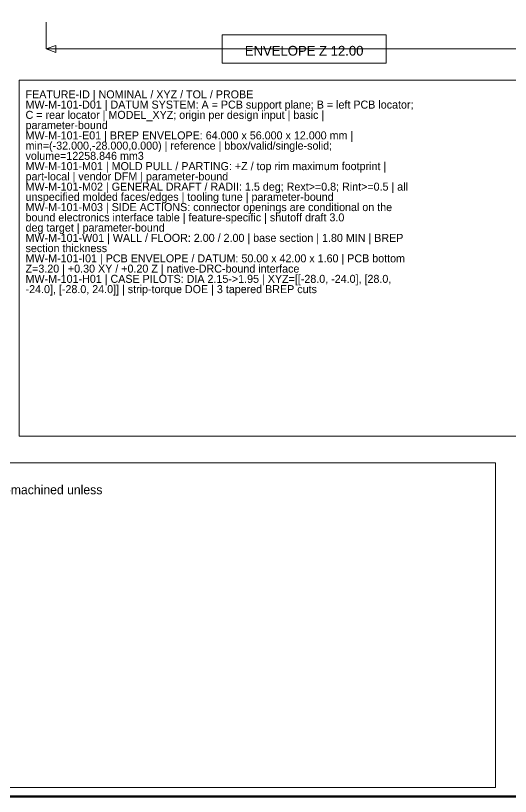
# Model space of a CAD drawing. Header units: millimetres. Extents: x 10 to 410, y 10 to 287.
# Drawn here: x 144.2 to 255.3, y 10 to 185.5 of the extents above; entities that cross this region are included whole.
import ezdxf
from ezdxf.enums import TextEntityAlignment as Align

# ---------------------------------------------------------------- set-up
doc = ezdxf.new("R2010")
doc.units = ezdxf.units.MM
for name, color, linetype, lineweight in [('BORDER', 7, 'CONTINUOUS', 50), ('DIMENSION', 2, 'CONTINUOUS', 18), ('NOTES', 7, 'CONTINUOUS', 18)]:
    doc.layers.add(name, color=color, linetype=linetype, lineweight=lineweight)

msp = doc.modelspace()

# ---------------------------------------------------------------- linework, layer by layer
at = {"layer": 'BORDER'}
msp.add_lwpolyline([(10, 10), (410, 10), (410, 287), (10, 287)], close=True, dxfattribs=at)
at = {"layer": 'DIMENSION'}
for p, q in [((151, 184), (151, 178)), ((151, 178), (267, 178))]:
    msp.add_line(p, q, dxfattribs=at)
for points in [[(190.6, 174.8), (227.4, 174.8), (227.4, 181.2), (190.6, 181.2)], [(151, 178), (153.2, 178.8), (153.2, 177.2)]]:
    msp.add_lwpolyline(points, close=True, dxfattribs=at)
at = {"layer": 'NOTES'}
for points in [[(145, 91), (273, 91), (273, 171), (145, 171)], [(14, 12), (252, 12), (252, 85), (14, 85)]]:
    msp.add_lwpolyline(points, close=True, dxfattribs=at)

# ---------------------------------------------------------------- texts
at = {"layer": 'DIMENSION'}
msp.add_text('ENVELOPE Z 12.00', height=2.2, dxfattribs=at).set_placement((209, 177.6), align=Align.MIDDLE_CENTER)
at = {"layer": 'NOTES'}
for s, height, p in [('FEATURE-ID | NOMINAL / XYZ / TOL / PROBE', 1.8, (146.4, 167.8)), ('MW-M-101-D01 | DATUM SYSTEM: A = PCB support plane; B = left PCB locator;', 1.8, (146.4, 165.5)), ('C = rear locator | MODEL_XYZ; origin per design input | basic |', 1.8, (146.4, 163.19)), ('parameter-bound', 1.8, (146.4, 160.89)), ('MW-M-101-E01 | BREP ENVELOPE: 64.000 x 56.000 x 12.000 mm |', 1.8, (146.4, 158.58)), ('min=(-32.000,-28.000,0.000) | reference | bbox/valid/single-solid;', 1.8, (146.4, 156.28)), ('volume=12258.846 mm3', 1.8, (146.4, 153.98)), ('MW-M-101-M01 | MOLD PULL / PARTING: +Z / top rim maximum footprint |', 1.8, (146.4, 151.67)), ('part-local | vendor DFM | parameter-bound', 1.8, (146.4, 149.37)), ('MW-M-101-M02 | GENERAL DRAFT / RADII: 1.5 deg; Rext>=0.8; Rint>=0.5 | all', 1.8, (146.4, 147.06)), ('unspecified molded faces/edges | tooling tune | parameter-bound', 1.8, (146.4, 144.76)), ('MW-M-101-M03 | SIDE ACTIONS: connector openings are conditional on the', 1.8, (146.4, 142.46)), ('bound electronics interface table | feature-specific | shutoff draft 3.0', 1.8, (146.4, 140.15)), ('deg target | parameter-bound', 1.8, (146.4, 137.85)), ('MW-M-101-W01 | WALL / FLOOR: 2.00 / 2.00 | base section | 1.80 MIN | BREP', 1.8, (146.4, 135.54)), ('section thickness', 1.8, (146.4, 133.24)), ('MW-M-101-I01 | PCB ENVELOPE / DATUM: 50.00 x 42.00 x 1.60 | PCB bottom', 1.8, (146.4, 130.94)), ('Z=3.20 | +0.30 XY / +0.20 Z | native-DRC-bound interface', 1.8, (146.4, 128.63)), ('MW-M-101-H01 | CASE PILOTS: DIA 2.15->1.95 | XYZ=[[-28.0, -24.0], [28.0,', 1.8, (146.4, 126.33)), ('-24.0], [-28.0, 24.0]] | strip-torque DOE | 3 tapered BREP cuts', 1.8, (146.4, 124.02)), ('2 PROCESS: injection molding; FINISH: SPI B-2 visual starting point on exposed grip; hidden/internal as-machined unless', 2.05, (15.4, 78.93))]:
    msp.add_text(s, height=height, dxfattribs=at).set_placement(p, align=Align.MIDDLE_LEFT)

doc.saveas('drawing.dxf')
